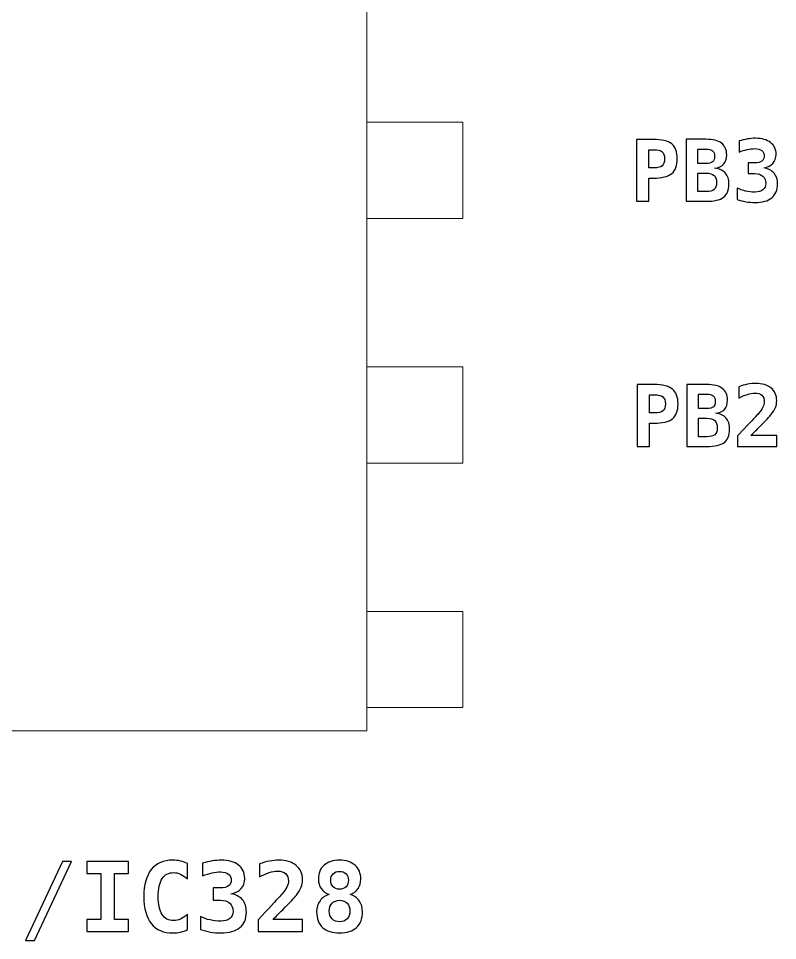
# Model space of a CAD drawing. Header units: centimetres. Extents: x -11.47 to -9.53, y -16.79 to -12.96.
# Drawn here: x -10.499 to -9.711, y -16.793 to -15.835 of the extents above; entities that cross this region are included whole.
import ezdxf

# ---------------------------------------------------------------- set-up
doc = ezdxf.new("R2010")
doc.units = ezdxf.units.CM
doc.header["$MEASUREMENT"] = 0
doc.layers.add('Layer 1', color=7, linetype='Continuous')

msp = doc.modelspace()

# ---------------------------------------------------------------- linework, layer by layer
at = {"layer": 'Layer 1', "color": 7, "lineweight": 9}
for points in [[(-10.8625, -16.575), (-10.1375, -16.575), (-10.1375, -13.125), (-10.8625, -13.125), (-10.8625, -16.575)], [(-10.1375, -16.043), (-10.0375, -16.043), (-10.0375, -15.943), (-10.1375, -15.943), (-10.1375, -16.043)], [(-10.1375, -16.297), (-10.0375, -16.297), (-10.0375, -16.197), (-10.1375, -16.197), (-10.1375, -16.297)], [(-10.1375, -16.551), (-10.0375, -16.551), (-10.0375, -16.451), (-10.1375, -16.451), (-10.1375, -16.551)]]:
    msp.add_lwpolyline(points, close=True, dxfattribs=at)
at = {"layer": 'Layer 1', "color": 250}
for points, knots in [([(-9.85729, -15.96081), (-9.85729, -15.96081), (-9.83984, -15.96081), (-9.83984, -15.96081), (-9.83984, -15.96081), (-9.83098, -15.96081), (-9.8246, -15.96238), (-9.8207, -15.96554), (-9.8207, -15.96554), (-9.81681, -15.9687), (-9.81487, -15.97383), (-9.81487, -15.98092), (-9.81487, -15.98092), (-9.81487, -15.988), (-9.81681, -15.99313), (-9.8207, -15.99629), (-9.8207, -15.99629), (-9.8246, -15.99945), (-9.83098, -16.00102), (-9.83984, -16.00102), (-9.83984, -16.00102), (-9.83984, -16.00102), (-9.84459, -16.00102), (-9.84459, -16.00102), (-9.84459, -16.00102), (-9.84459, -16.00102), (-9.84459, -16.0251), (-9.84459, -16.0251), (-9.84459, -16.0251), (-9.84459, -16.0251), (-9.85729, -16.0251), (-9.85729, -16.0251), (-9.85729, -16.0251), (-9.85729, -16.0251), (-9.85729, -15.96081), (-9.85729, -15.96081)], [0, 0, 0, 0, 0.111111, 0.111111, 0.111111, 0.111111, 0.222222, 0.222222, 0.222222, 0.222222, 0.333333, 0.333333, 0.333333, 0.333333, 0.444444, 0.444444, 0.444444, 0.444444, 0.555556, 0.555556, 0.555556, 0.555556, 0.666667, 0.666667, 0.666667, 0.666667, 0.777778, 0.777778, 0.777778, 0.777778, 0.888889, 0.888889, 0.888889, 0.888889, 1, 1, 1, 1]), ([(-9.8058, -15.96072), (-9.8058, -15.96072), (-9.78509, -15.96072), (-9.78509, -15.96072), (-9.78509, -15.96072), (-9.77793, -15.96072), (-9.77257, -15.96207), (-9.76897, -15.96479), (-9.76897, -15.96479), (-9.76537, -15.9675), (-9.76356, -15.97155), (-9.76356, -15.97695), (-9.76356, -15.97695), (-9.76356, -15.98109), (-9.76462, -15.98431), (-9.76675, -15.98663), (-9.76675, -15.98663), (-9.76886, -15.98897), (-9.77198, -15.99031), (-9.77608, -15.99069), (-9.77608, -15.99069), (-9.77117, -15.99118), (-9.76748, -15.99282), (-9.765, -15.99564), (-9.765, -15.99564), (-9.76251, -15.99845), (-9.76128, -16.00239), (-9.76128, -16.00745), (-9.76128, -16.00745), (-9.76128, -16.01365), (-9.76315, -16.01813), (-9.76688, -16.02093), (-9.76688, -16.02093), (-9.77061, -16.0237), (-9.77668, -16.0251), (-9.78509, -16.0251), (-9.78509, -16.0251), (-9.78509, -16.0251), (-9.8058, -16.0251), (-9.8058, -16.0251), (-9.8058, -16.0251), (-9.8058, -16.0251), (-9.8058, -15.96072), (-9.8058, -15.96072)], [0, 0, 0, 0, 0.090909, 0.090909, 0.090909, 0.090909, 0.181818, 0.181818, 0.181818, 0.181818, 0.272727, 0.272727, 0.272727, 0.272727, 0.363636, 0.363636, 0.363636, 0.363636, 0.454545, 0.454545, 0.454545, 0.454545, 0.545455, 0.545455, 0.545455, 0.545455, 0.636364, 0.636364, 0.636364, 0.636364, 0.727273, 0.727273, 0.727273, 0.727273, 0.818182, 0.818182, 0.818182, 0.818182, 0.909091, 0.909091, 0.909091, 0.909091, 1, 1, 1, 1]), ([(-9.73446, -15.99634), (-9.73446, -15.99634), (-9.74126, -15.99634), (-9.74126, -15.99634), (-9.74126, -15.99634), (-9.74126, -15.99634), (-9.74126, -15.98514), (-9.74126, -15.98514), (-9.74126, -15.98514), (-9.74126, -15.98514), (-9.73446, -15.98514), (-9.73446, -15.98514), (-9.73446, -15.98514), (-9.73131, -15.98514), (-9.72886, -15.98452), (-9.72712, -15.98327), (-9.72712, -15.98327), (-9.72539, -15.98202), (-9.72452, -15.98026), (-9.72452, -15.97799), (-9.72452, -15.97799), (-9.72452, -15.97561), (-9.72539, -15.97374), (-9.72712, -15.97241), (-9.72712, -15.97241), (-9.72886, -15.97107), (-9.73131, -15.97041), (-9.73446, -15.97041), (-9.73446, -15.97041), (-9.73687, -15.97041), (-9.73945, -15.97072), (-9.7422, -15.97132), (-9.7422, -15.97132), (-9.74496, -15.97192), (-9.74782, -15.9728), (-9.75077, -15.97395), (-9.75077, -15.97395), (-9.75077, -15.97395), (-9.75077, -15.96241), (-9.75077, -15.96241), (-9.75077, -15.96241), (-9.74782, -15.96152), (-9.74491, -15.96084), (-9.74204, -15.96035), (-9.74204, -15.96035), (-9.73916, -15.95988), (-9.73641, -15.95965), (-9.73376, -15.95965), (-9.73376, -15.95965), (-9.72699, -15.95965), (-9.72171, -15.96113), (-9.71793, -15.96409), (-9.71793, -15.96409), (-9.71414, -15.96704), (-9.71225, -15.97111), (-9.71225, -15.97632), (-9.71225, -15.97632), (-9.71225, -15.98012), (-9.71333, -15.98325), (-9.71552, -15.98568), (-9.71552, -15.98568), (-9.7177, -15.9881), (-9.72082, -15.98969), (-9.72486, -15.99043), (-9.72486, -15.99043), (-9.72027, -15.99124), (-9.71676, -15.99307), (-9.71435, -15.99592), (-9.71435, -15.99592), (-9.71194, -15.99878), (-9.71073, -16.00254), (-9.71073, -16.00718), (-9.71073, -16.00718), (-9.71073, -16.01341), (-9.71273, -16.01816), (-9.71671, -16.02144), (-9.71671, -16.02144), (-9.72071, -16.02472), (-9.7265, -16.02635), (-9.73412, -16.02635), (-9.73412, -16.02635), (-9.73735, -16.02635), (-9.74054, -16.02607), (-9.74369, -16.02553), (-9.74369, -16.02553), (-9.74683, -16.02498), (-9.74984, -16.02419), (-9.75271, -16.02316), (-9.75271, -16.02316), (-9.75271, -16.02316), (-9.75271, -16.01136), (-9.75271, -16.01136), (-9.75271, -16.01136), (-9.75001, -16.01271), (-9.7471, -16.01374), (-9.74396, -16.01444), (-9.74396, -16.01444), (-9.74085, -16.01515), (-9.73756, -16.0155), (-9.73412, -16.0155), (-9.73412, -16.0155), (-9.73066, -16.0155), (-9.72794, -16.01471), (-9.72593, -16.01311), (-9.72593, -16.01311), (-9.72392, -16.01152), (-9.72292, -16.00937), (-9.72292, -16.00667), (-9.72292, -16.00667), (-9.72292, -16.00338), (-9.72392, -16.00082), (-9.72593, -15.99903), (-9.72593, -15.99903), (-9.72794, -15.99723), (-9.73078, -15.99634), (-9.73446, -15.99634)], [0, 0, 0, 0, 0.034483, 0.034483, 0.034483, 0.034483, 0.068966, 0.068966, 0.068966, 0.068966, 0.103448, 0.103448, 0.103448, 0.103448, 0.137931, 0.137931, 0.137931, 0.137931, 0.172414, 0.172414, 0.172414, 0.172414, 0.206897, 0.206897, 0.206897, 0.206897, 0.241379, 0.241379, 0.241379, 0.241379, 0.275862, 0.275862, 0.275862, 0.275862, 0.310345, 0.310345, 0.310345, 0.310345, 0.344828, 0.344828, 0.344828, 0.344828, 0.37931, 0.37931, 0.37931, 0.37931, 0.413793, 0.413793, 0.413793, 0.413793, 0.448276, 0.448276, 0.448276, 0.448276, 0.482759, 0.482759, 0.482759, 0.482759, 0.517241, 0.517241, 0.517241, 0.517241, 0.551724, 0.551724, 0.551724, 0.551724, 0.586207, 0.586207, 0.586207, 0.586207, 0.62069, 0.62069, 0.62069, 0.62069, 0.655172, 0.655172, 0.655172, 0.655172, 0.689655, 0.689655, 0.689655, 0.689655, 0.724138, 0.724138, 0.724138, 0.724138, 0.758621, 0.758621, 0.758621, 0.758621, 0.793103, 0.793103, 0.793103, 0.793103, 0.827586, 0.827586, 0.827586, 0.827586, 0.862069, 0.862069, 0.862069, 0.862069, 0.896552, 0.896552, 0.896552, 0.896552, 0.931034, 0.931034, 0.931034, 0.931034, 0.965517, 0.965517, 0.965517, 0.965517, 1, 1, 1, 1]), ([(-9.84459, -15.9715), (-9.84459, -15.9715), (-9.84459, -15.99034), (-9.84459, -15.99034), (-9.84459, -15.99034), (-9.84459, -15.99034), (-9.83937, -15.99034), (-9.83937, -15.99034), (-9.83937, -15.99034), (-9.83521, -15.99034), (-9.83229, -15.98963), (-9.83061, -15.98824), (-9.83061, -15.98824), (-9.82892, -15.98683), (-9.82808, -15.98439), (-9.82808, -15.98092), (-9.82808, -15.98092), (-9.82808, -15.97745), (-9.82892, -15.97501), (-9.83061, -15.9736), (-9.83061, -15.9736), (-9.83229, -15.9722), (-9.83521, -15.9715), (-9.83937, -15.9715), (-9.83937, -15.9715), (-9.83937, -15.9715), (-9.84459, -15.9715), (-9.84459, -15.9715)], [0, 0, 0, 0, 0.142857, 0.142857, 0.142857, 0.142857, 0.285714, 0.285714, 0.285714, 0.285714, 0.428571, 0.428571, 0.428571, 0.428571, 0.571429, 0.571429, 0.571429, 0.571429, 0.714286, 0.714286, 0.714286, 0.714286, 0.857143, 0.857143, 0.857143, 0.857143, 1, 1, 1, 1]), ([(-9.79353, -15.97083), (-9.79353, -15.97083), (-9.79353, -15.98578), (-9.79353, -15.98578), (-9.79353, -15.98578), (-9.79353, -15.98578), (-9.78509, -15.98578), (-9.78509, -15.98578), (-9.78509, -15.98578), (-9.78187, -15.98578), (-9.77958, -15.98521), (-9.77821, -15.98406), (-9.77821, -15.98406), (-9.77684, -15.98292), (-9.77617, -15.98102), (-9.77617, -15.97837), (-9.77617, -15.97837), (-9.77617, -15.97573), (-9.77686, -15.97382), (-9.77826, -15.97263), (-9.77826, -15.97263), (-9.77965, -15.97144), (-9.78193, -15.97083), (-9.78509, -15.97083), (-9.78509, -15.97083), (-9.78509, -15.97083), (-9.79353, -15.97083), (-9.79353, -15.97083)], [0, 0, 0, 0, 0.142857, 0.142857, 0.142857, 0.142857, 0.285714, 0.285714, 0.285714, 0.285714, 0.428571, 0.428571, 0.428571, 0.428571, 0.571429, 0.571429, 0.571429, 0.571429, 0.714286, 0.714286, 0.714286, 0.714286, 0.857143, 0.857143, 0.857143, 0.857143, 1, 1, 1, 1]), ([(-9.79353, -15.99589), (-9.79353, -15.99589), (-9.79353, -16.01494), (-9.79353, -16.01494), (-9.79353, -16.01494), (-9.79353, -16.01494), (-9.78509, -16.01494), (-9.78509, -16.01494), (-9.78509, -16.01494), (-9.78103, -16.01494), (-9.77821, -16.01425), (-9.77658, -16.01287), (-9.77658, -16.01287), (-9.77496, -16.01149), (-9.77415, -16.00909), (-9.77415, -16.00568), (-9.77415, -16.00568), (-9.77415, -16.0022), (-9.77501, -15.9997), (-9.7767, -15.99817), (-9.7767, -15.99817), (-9.77839, -15.99666), (-9.78118, -15.99589), (-9.78509, -15.99589), (-9.78509, -15.99589), (-9.78509, -15.99589), (-9.79353, -15.99589), (-9.79353, -15.99589)], [0, 0, 0, 0, 0.142857, 0.142857, 0.142857, 0.142857, 0.285714, 0.285714, 0.285714, 0.285714, 0.428571, 0.428571, 0.428571, 0.428571, 0.571429, 0.571429, 0.571429, 0.571429, 0.714286, 0.714286, 0.714286, 0.714286, 0.857143, 0.857143, 0.857143, 0.857143, 1, 1, 1, 1]), ([(-9.73862, -16.26851), (-9.73862, -16.26851), (-9.71153, -16.26851), (-9.71153, -16.26851), (-9.71153, -16.26851), (-9.71153, -16.26851), (-9.71153, -16.27971), (-9.71153, -16.27971), (-9.71153, -16.27971), (-9.71153, -16.27971), (-9.75235, -16.27971), (-9.75235, -16.27971), (-9.75235, -16.27971), (-9.75235, -16.27971), (-9.75235, -16.26885), (-9.75235, -16.26885), (-9.75235, -16.26885), (-9.75235, -16.26885), (-9.74545, -16.26154), (-9.74545, -16.26154), (-9.74545, -16.26154), (-9.73728, -16.25284), (-9.73231, -16.24749), (-9.73056, -16.24548), (-9.73056, -16.24548), (-9.72842, -16.24301), (-9.72686, -16.24082), (-9.72592, -16.23891), (-9.72592, -16.23891), (-9.72496, -16.237), (-9.72449, -16.23512), (-9.72449, -16.23325), (-9.72449, -16.23325), (-9.72449, -16.23038), (-9.72536, -16.22816), (-9.72709, -16.2266), (-9.72709, -16.2266), (-9.72883, -16.22503), (-9.7313, -16.22425), (-9.73447, -16.22425), (-9.73447, -16.22425), (-9.73675, -16.22425), (-9.73929, -16.22471), (-9.74212, -16.22561), (-9.74212, -16.22561), (-9.74495, -16.22652), (-9.74789, -16.22782), (-9.75097, -16.22954), (-9.75097, -16.22954), (-9.75097, -16.22954), (-9.75097, -16.2177), (-9.75097, -16.2177), (-9.75097, -16.2177), (-9.74789, -16.21658), (-9.74489, -16.21573), (-9.74194, -16.21514), (-9.74194, -16.21514), (-9.739, -16.21455), (-9.73618, -16.21426), (-9.73349, -16.21426), (-9.73349, -16.21426), (-9.72668, -16.21426), (-9.72133, -16.21585), (-9.71745, -16.21902), (-9.71745, -16.21902), (-9.71356, -16.22218), (-9.71162, -16.22652), (-9.71162, -16.232), (-9.71162, -16.232), (-9.71162, -16.23453), (-9.71204, -16.23689), (-9.71288, -16.2391), (-9.71288, -16.2391), (-9.71373, -16.24132), (-9.71519, -16.24377), (-9.71726, -16.24646), (-9.71726, -16.24646), (-9.71878, -16.24842), (-9.72295, -16.25281), (-9.72978, -16.25965), (-9.72978, -16.25965), (-9.73349, -16.26334), (-9.73643, -16.26631), (-9.73862, -16.26851)], [0, 0, 0, 0, 0.047619, 0.047619, 0.047619, 0.047619, 0.095238, 0.095238, 0.095238, 0.095238, 0.142857, 0.142857, 0.142857, 0.142857, 0.190476, 0.190476, 0.190476, 0.190476, 0.238095, 0.238095, 0.238095, 0.238095, 0.285714, 0.285714, 0.285714, 0.285714, 0.333333, 0.333333, 0.333333, 0.333333, 0.380952, 0.380952, 0.380952, 0.380952, 0.428571, 0.428571, 0.428571, 0.428571, 0.47619, 0.47619, 0.47619, 0.47619, 0.52381, 0.52381, 0.52381, 0.52381, 0.571429, 0.571429, 0.571429, 0.571429, 0.619048, 0.619048, 0.619048, 0.619048, 0.666667, 0.666667, 0.666667, 0.666667, 0.714286, 0.714286, 0.714286, 0.714286, 0.761905, 0.761905, 0.761905, 0.761905, 0.809524, 0.809524, 0.809524, 0.809524, 0.857143, 0.857143, 0.857143, 0.857143, 0.904762, 0.904762, 0.904762, 0.904762, 0.952381, 0.952381, 0.952381, 0.952381, 1, 1, 1, 1]), ([(-9.8565, -16.21542), (-9.8565, -16.21542), (-9.83905, -16.21542), (-9.83905, -16.21542), (-9.83905, -16.21542), (-9.83019, -16.21542), (-9.82381, -16.21699), (-9.81991, -16.22015), (-9.81991, -16.22015), (-9.81602, -16.22331), (-9.81408, -16.22844), (-9.81408, -16.23553), (-9.81408, -16.23553), (-9.81408, -16.24261), (-9.81602, -16.24774), (-9.81991, -16.2509), (-9.81991, -16.2509), (-9.82381, -16.25406), (-9.83019, -16.25563), (-9.83905, -16.25563), (-9.83905, -16.25563), (-9.83905, -16.25563), (-9.8438, -16.25563), (-9.8438, -16.25563), (-9.8438, -16.25563), (-9.8438, -16.25563), (-9.8438, -16.27971), (-9.8438, -16.27971), (-9.8438, -16.27971), (-9.8438, -16.27971), (-9.8565, -16.27971), (-9.8565, -16.27971), (-9.8565, -16.27971), (-9.8565, -16.27971), (-9.8565, -16.21542), (-9.8565, -16.21542)], [0, 0, 0, 0, 0.111111, 0.111111, 0.111111, 0.111111, 0.222222, 0.222222, 0.222222, 0.222222, 0.333333, 0.333333, 0.333333, 0.333333, 0.444444, 0.444444, 0.444444, 0.444444, 0.555556, 0.555556, 0.555556, 0.555556, 0.666667, 0.666667, 0.666667, 0.666667, 0.777778, 0.777778, 0.777778, 0.777778, 0.888889, 0.888889, 0.888889, 0.888889, 1, 1, 1, 1]), ([(-9.80501, -16.21533), (-9.80501, -16.21533), (-9.7843, -16.21533), (-9.7843, -16.21533), (-9.7843, -16.21533), (-9.77714, -16.21533), (-9.77178, -16.21668), (-9.76818, -16.2194), (-9.76818, -16.2194), (-9.76458, -16.22211), (-9.76277, -16.22616), (-9.76277, -16.23156), (-9.76277, -16.23156), (-9.76277, -16.2357), (-9.76383, -16.23892), (-9.76596, -16.24124), (-9.76596, -16.24124), (-9.76807, -16.24358), (-9.77119, -16.24492), (-9.77529, -16.2453), (-9.77529, -16.2453), (-9.77038, -16.24579), (-9.76669, -16.24743), (-9.76421, -16.25025), (-9.76421, -16.25025), (-9.76172, -16.25306), (-9.76049, -16.257), (-9.76049, -16.26206), (-9.76049, -16.26206), (-9.76049, -16.26826), (-9.76236, -16.27274), (-9.76609, -16.27554), (-9.76609, -16.27554), (-9.76982, -16.27831), (-9.77589, -16.27971), (-9.7843, -16.27971), (-9.7843, -16.27971), (-9.7843, -16.27971), (-9.80501, -16.27971), (-9.80501, -16.27971), (-9.80501, -16.27971), (-9.80501, -16.27971), (-9.80501, -16.21533), (-9.80501, -16.21533)], [0, 0, 0, 0, 0.090909, 0.090909, 0.090909, 0.090909, 0.181818, 0.181818, 0.181818, 0.181818, 0.272727, 0.272727, 0.272727, 0.272727, 0.363636, 0.363636, 0.363636, 0.363636, 0.454545, 0.454545, 0.454545, 0.454545, 0.545455, 0.545455, 0.545455, 0.545455, 0.636364, 0.636364, 0.636364, 0.636364, 0.727273, 0.727273, 0.727273, 0.727273, 0.818182, 0.818182, 0.818182, 0.818182, 0.909091, 0.909091, 0.909091, 0.909091, 1, 1, 1, 1]), ([(-9.8438, -16.22611), (-9.8438, -16.22611), (-9.8438, -16.24495), (-9.8438, -16.24495), (-9.8438, -16.24495), (-9.8438, -16.24495), (-9.83858, -16.24495), (-9.83858, -16.24495), (-9.83858, -16.24495), (-9.83442, -16.24495), (-9.8315, -16.24424), (-9.82982, -16.24285), (-9.82982, -16.24285), (-9.82813, -16.24144), (-9.82729, -16.239), (-9.82729, -16.23553), (-9.82729, -16.23553), (-9.82729, -16.23206), (-9.82813, -16.22962), (-9.82982, -16.22821), (-9.82982, -16.22821), (-9.8315, -16.22681), (-9.83442, -16.22611), (-9.83858, -16.22611), (-9.83858, -16.22611), (-9.83858, -16.22611), (-9.8438, -16.22611), (-9.8438, -16.22611)], [0, 0, 0, 0, 0.142857, 0.142857, 0.142857, 0.142857, 0.285714, 0.285714, 0.285714, 0.285714, 0.428571, 0.428571, 0.428571, 0.428571, 0.571429, 0.571429, 0.571429, 0.571429, 0.714286, 0.714286, 0.714286, 0.714286, 0.857143, 0.857143, 0.857143, 0.857143, 1, 1, 1, 1]), ([(-9.79274, -16.22544), (-9.79274, -16.22544), (-9.79274, -16.24039), (-9.79274, -16.24039), (-9.79274, -16.24039), (-9.79274, -16.24039), (-9.7843, -16.24039), (-9.7843, -16.24039), (-9.7843, -16.24039), (-9.78108, -16.24039), (-9.77879, -16.23982), (-9.77742, -16.23867), (-9.77742, -16.23867), (-9.77605, -16.23753), (-9.77538, -16.23563), (-9.77538, -16.23298), (-9.77538, -16.23298), (-9.77538, -16.23034), (-9.77607, -16.22843), (-9.77747, -16.22724), (-9.77747, -16.22724), (-9.77886, -16.22605), (-9.78114, -16.22544), (-9.7843, -16.22544), (-9.7843, -16.22544), (-9.7843, -16.22544), (-9.79274, -16.22544), (-9.79274, -16.22544)], [0, 0, 0, 0, 0.142857, 0.142857, 0.142857, 0.142857, 0.285714, 0.285714, 0.285714, 0.285714, 0.428571, 0.428571, 0.428571, 0.428571, 0.571429, 0.571429, 0.571429, 0.571429, 0.714286, 0.714286, 0.714286, 0.714286, 0.857143, 0.857143, 0.857143, 0.857143, 1, 1, 1, 1]), ([(-9.79274, -16.2505), (-9.79274, -16.2505), (-9.79274, -16.26955), (-9.79274, -16.26955), (-9.79274, -16.26955), (-9.79274, -16.26955), (-9.7843, -16.26955), (-9.7843, -16.26955), (-9.7843, -16.26955), (-9.78024, -16.26955), (-9.77742, -16.26886), (-9.77579, -16.26748), (-9.77579, -16.26748), (-9.77417, -16.2661), (-9.77336, -16.2637), (-9.77336, -16.26029), (-9.77336, -16.26029), (-9.77336, -16.25681), (-9.77422, -16.25431), (-9.77591, -16.25278), (-9.77591, -16.25278), (-9.7776, -16.25127), (-9.78039, -16.2505), (-9.7843, -16.2505), (-9.7843, -16.2505), (-9.7843, -16.2505), (-9.79274, -16.2505), (-9.79274, -16.2505)], [0, 0, 0, 0, 0.142857, 0.142857, 0.142857, 0.142857, 0.285714, 0.285714, 0.285714, 0.285714, 0.428571, 0.428571, 0.428571, 0.428571, 0.571429, 0.571429, 0.571429, 0.571429, 0.714286, 0.714286, 0.714286, 0.714286, 0.857143, 0.857143, 0.857143, 0.857143, 1, 1, 1, 1]), ([(-10.45339, -16.71071), (-10.45339, -16.71071), (-10.4441, -16.71071), (-10.4441, -16.71071), (-10.4441, -16.71071), (-10.4441, -16.71071), (-10.48249, -16.7929), (-10.48249, -16.7929), (-10.48249, -16.7929), (-10.48249, -16.7929), (-10.49183, -16.7929), (-10.49183, -16.7929), (-10.49183, -16.7929), (-10.49183, -16.7929), (-10.45339, -16.71071), (-10.45339, -16.71071)], [0, 0, 0, 0, 0.25, 0.25, 0.25, 0.25, 0.5, 0.5, 0.5, 0.5, 0.75, 0.75, 0.75, 0.75, 1, 1, 1, 1]), ([(-10.4282, -16.72341), (-10.4282, -16.72341), (-10.4282, -16.71071), (-10.4282, -16.71071), (-10.4282, -16.71071), (-10.4282, -16.71071), (-10.38479, -16.71071), (-10.38479, -16.71071), (-10.38479, -16.71071), (-10.38479, -16.71071), (-10.38479, -16.72341), (-10.38479, -16.72341), (-10.38479, -16.72341), (-10.38479, -16.72341), (-10.3993, -16.72341), (-10.3993, -16.72341), (-10.3993, -16.72341), (-10.3993, -16.72341), (-10.3993, -16.77092), (-10.3993, -16.77092), (-10.3993, -16.77092), (-10.3993, -16.77092), (-10.38479, -16.77092), (-10.38479, -16.77092), (-10.38479, -16.77092), (-10.38479, -16.77092), (-10.38479, -16.78362), (-10.38479, -16.78362), (-10.38479, -16.78362), (-10.38479, -16.78362), (-10.4282, -16.78362), (-10.4282, -16.78362), (-10.4282, -16.78362), (-10.4282, -16.78362), (-10.4282, -16.77092), (-10.4282, -16.77092), (-10.4282, -16.77092), (-10.4282, -16.77092), (-10.4137, -16.77092), (-10.4137, -16.77092), (-10.4137, -16.77092), (-10.4137, -16.77092), (-10.4137, -16.72341), (-10.4137, -16.72341), (-10.4137, -16.72341), (-10.4137, -16.72341), (-10.4282, -16.72341), (-10.4282, -16.72341)], [0, 0, 0, 0, 0.083333, 0.083333, 0.083333, 0.083333, 0.166667, 0.166667, 0.166667, 0.166667, 0.25, 0.25, 0.25, 0.25, 0.333333, 0.333333, 0.333333, 0.333333, 0.416667, 0.416667, 0.416667, 0.416667, 0.5, 0.5, 0.5, 0.5, 0.583333, 0.583333, 0.583333, 0.583333, 0.666667, 0.666667, 0.666667, 0.666667, 0.75, 0.75, 0.75, 0.75, 0.833333, 0.833333, 0.833333, 0.833333, 0.916667, 0.916667, 0.916667, 0.916667, 1, 1, 1, 1]), ([(-10.3236, -16.78152), (-10.32588, -16.78269), (-10.32827, -16.78357), (-10.33079, -16.78415), (-10.33079, -16.78415), (-10.33329, -16.78474), (-10.33592, -16.78504), (-10.33869, -16.78504), (-10.33869, -16.78504), (-10.34852, -16.78504), (-10.35604, -16.7818), (-10.36121, -16.77532), (-10.36121, -16.77532), (-10.36639, -16.76884), (-10.36897, -16.75948), (-10.36897, -16.74723), (-10.36897, -16.74723), (-10.36897, -16.73497), (-10.36639, -16.7256), (-10.36121, -16.71911), (-10.36121, -16.71911), (-10.35604, -16.71263), (-10.34852, -16.7094), (-10.33869, -16.7094), (-10.33869, -16.7094), (-10.33592, -16.7094), (-10.33327, -16.7097), (-10.33074, -16.71028), (-10.33074, -16.71028), (-10.32819, -16.71086), (-10.32582, -16.71175), (-10.3236, -16.71291), (-10.3236, -16.71291), (-10.3236, -16.71291), (-10.3236, -16.72893), (-10.3236, -16.72893), (-10.3236, -16.72893), (-10.32607, -16.72665), (-10.32849, -16.72498), (-10.3308, -16.72391), (-10.3308, -16.72391), (-10.33314, -16.72286), (-10.33554, -16.72233), (-10.33802, -16.72233), (-10.33802, -16.72233), (-10.34329, -16.72233), (-10.34727, -16.72443), (-10.34995, -16.72861), (-10.34995, -16.72861), (-10.35264, -16.7328), (-10.35399, -16.739), (-10.35399, -16.74723), (-10.35399, -16.74723), (-10.35399, -16.75545), (-10.35264, -16.76163), (-10.34995, -16.76582), (-10.34995, -16.76582), (-10.34727, -16.77), (-10.34329, -16.7721), (-10.33802, -16.7721), (-10.33802, -16.7721), (-10.33554, -16.7721), (-10.33314, -16.77157), (-10.3308, -16.77052), (-10.3308, -16.77052), (-10.32849, -16.76945), (-10.32607, -16.76779), (-10.3236, -16.7655), (-10.3236, -16.7655), (-10.3236, -16.7655), (-10.3236, -16.78152), (-10.3236, -16.78152)], [0, 0, 0, 0, 0.055556, 0.055556, 0.055556, 0.055556, 0.111111, 0.111111, 0.111111, 0.111111, 0.166667, 0.166667, 0.166667, 0.166667, 0.222222, 0.222222, 0.222222, 0.222222, 0.277778, 0.277778, 0.277778, 0.277778, 0.333333, 0.333333, 0.333333, 0.333333, 0.388889, 0.388889, 0.388889, 0.388889, 0.444444, 0.444444, 0.444444, 0.444444, 0.5, 0.5, 0.5, 0.5, 0.555556, 0.555556, 0.555556, 0.555556, 0.611111, 0.611111, 0.611111, 0.611111, 0.666667, 0.666667, 0.666667, 0.666667, 0.722222, 0.722222, 0.722222, 0.722222, 0.777778, 0.777778, 0.777778, 0.777778, 0.833333, 0.833333, 0.833333, 0.833333, 0.888889, 0.888889, 0.888889, 0.888889, 0.944444, 0.944444, 0.944444, 0.944444, 1, 1, 1, 1]), ([(-10.28938, -16.751), (-10.28938, -16.751), (-10.29709, -16.751), (-10.29709, -16.751), (-10.29709, -16.751), (-10.29709, -16.751), (-10.29709, -16.7383), (-10.29709, -16.7383), (-10.29709, -16.7383), (-10.29709, -16.7383), (-10.28938, -16.7383), (-10.28938, -16.7383), (-10.28938, -16.7383), (-10.28581, -16.7383), (-10.28303, -16.7376), (-10.28106, -16.73618), (-10.28106, -16.73618), (-10.27909, -16.73477), (-10.27811, -16.73276), (-10.27811, -16.7302), (-10.27811, -16.7302), (-10.27811, -16.7275), (-10.27909, -16.72538), (-10.28106, -16.72386), (-10.28106, -16.72386), (-10.28303, -16.72235), (-10.28581, -16.7216), (-10.28938, -16.7216), (-10.28938, -16.7216), (-10.29211, -16.7216), (-10.29504, -16.72195), (-10.29816, -16.72263), (-10.29816, -16.72263), (-10.3013, -16.72331), (-10.30453, -16.72431), (-10.30788, -16.72561), (-10.30788, -16.72561), (-10.30788, -16.72561), (-10.30788, -16.71253), (-10.30788, -16.71253), (-10.30788, -16.71253), (-10.30453, -16.71151), (-10.30123, -16.71075), (-10.29798, -16.7102), (-10.29798, -16.7102), (-10.29471, -16.70966), (-10.29159, -16.7094), (-10.28859, -16.7094), (-10.28859, -16.7094), (-10.28091, -16.7094), (-10.27493, -16.71108), (-10.27064, -16.71443), (-10.27064, -16.71443), (-10.26634, -16.71778), (-10.26419, -16.7224), (-10.26419, -16.7283), (-10.26419, -16.7283), (-10.26419, -16.73261), (-10.26542, -16.73617), (-10.26791, -16.73892), (-10.26791, -16.73892), (-10.27038, -16.74167), (-10.27391, -16.74347), (-10.27849, -16.7443), (-10.27849, -16.7443), (-10.27329, -16.74522), (-10.26931, -16.7473), (-10.26658, -16.75053), (-10.26658, -16.75053), (-10.26384, -16.75377), (-10.26247, -16.75803), (-10.26247, -16.7633), (-10.26247, -16.7633), (-10.26247, -16.77037), (-10.26474, -16.77575), (-10.26926, -16.77947), (-10.26926, -16.77947), (-10.27379, -16.78319), (-10.28036, -16.78504), (-10.28899, -16.78504), (-10.28899, -16.78504), (-10.29266, -16.78504), (-10.29628, -16.78472), (-10.29985, -16.7841), (-10.29985, -16.7841), (-10.30341, -16.78349), (-10.30683, -16.78259), (-10.31008, -16.78142), (-10.31008, -16.78142), (-10.31008, -16.78142), (-10.31008, -16.76804), (-10.31008, -16.76804), (-10.31008, -16.76804), (-10.30701, -16.76957), (-10.30371, -16.77074), (-10.30016, -16.77154), (-10.30016, -16.77154), (-10.29663, -16.77234), (-10.29289, -16.77274), (-10.28899, -16.77274), (-10.28899, -16.77274), (-10.28508, -16.77274), (-10.28199, -16.77184), (-10.27971, -16.77002), (-10.27971, -16.77002), (-10.27743, -16.76822), (-10.27629, -16.76578), (-10.27629, -16.76272), (-10.27629, -16.76272), (-10.27629, -16.75898), (-10.27743, -16.75608), (-10.27971, -16.75405), (-10.27971, -16.75405), (-10.28199, -16.75202), (-10.28521, -16.751), (-10.28938, -16.751)], [0, 0, 0, 0, 0.034483, 0.034483, 0.034483, 0.034483, 0.068966, 0.068966, 0.068966, 0.068966, 0.103448, 0.103448, 0.103448, 0.103448, 0.137931, 0.137931, 0.137931, 0.137931, 0.172414, 0.172414, 0.172414, 0.172414, 0.206897, 0.206897, 0.206897, 0.206897, 0.241379, 0.241379, 0.241379, 0.241379, 0.275862, 0.275862, 0.275862, 0.275862, 0.310345, 0.310345, 0.310345, 0.310345, 0.344828, 0.344828, 0.344828, 0.344828, 0.37931, 0.37931, 0.37931, 0.37931, 0.413793, 0.413793, 0.413793, 0.413793, 0.448276, 0.448276, 0.448276, 0.448276, 0.482759, 0.482759, 0.482759, 0.482759, 0.517241, 0.517241, 0.517241, 0.517241, 0.551724, 0.551724, 0.551724, 0.551724, 0.586207, 0.586207, 0.586207, 0.586207, 0.62069, 0.62069, 0.62069, 0.62069, 0.655172, 0.655172, 0.655172, 0.655172, 0.689655, 0.689655, 0.689655, 0.689655, 0.724138, 0.724138, 0.724138, 0.724138, 0.758621, 0.758621, 0.758621, 0.758621, 0.793103, 0.793103, 0.793103, 0.793103, 0.827586, 0.827586, 0.827586, 0.827586, 0.862069, 0.862069, 0.862069, 0.862069, 0.896552, 0.896552, 0.896552, 0.896552, 0.931034, 0.931034, 0.931034, 0.931034, 0.965517, 0.965517, 0.965517, 0.965517, 1, 1, 1, 1]), ([(-10.23478, -16.77092), (-10.23478, -16.77092), (-10.20406, -16.77092), (-10.20406, -16.77092), (-10.20406, -16.77092), (-10.20406, -16.77092), (-10.20406, -16.78362), (-10.20406, -16.78362), (-10.20406, -16.78362), (-10.20406, -16.78362), (-10.25035, -16.78362), (-10.25035, -16.78362), (-10.25035, -16.78362), (-10.25035, -16.78362), (-10.25035, -16.7713), (-10.25035, -16.7713), (-10.25035, -16.7713), (-10.25035, -16.7713), (-10.24254, -16.76302), (-10.24254, -16.76302), (-10.24254, -16.76302), (-10.23327, -16.75315), (-10.22763, -16.74708), (-10.22565, -16.7448), (-10.22565, -16.7448), (-10.22322, -16.742), (-10.22145, -16.73952), (-10.22038, -16.73735), (-10.22038, -16.73735), (-10.2193, -16.73518), (-10.21877, -16.73305), (-10.21877, -16.73093), (-10.21877, -16.73093), (-10.21877, -16.72768), (-10.21975, -16.72516), (-10.22172, -16.7234), (-10.22172, -16.7234), (-10.22368, -16.72161), (-10.22648, -16.72073), (-10.23008, -16.72073), (-10.23008, -16.72073), (-10.23267, -16.72073), (-10.23555, -16.72125), (-10.23875, -16.72226), (-10.23875, -16.72226), (-10.24197, -16.7233), (-10.2453, -16.72478), (-10.24879, -16.72673), (-10.24879, -16.72673), (-10.24879, -16.72673), (-10.24879, -16.7133), (-10.24879, -16.7133), (-10.24879, -16.7133), (-10.2453, -16.71203), (-10.2419, -16.71106), (-10.23855, -16.7104), (-10.23855, -16.7104), (-10.23522, -16.70973), (-10.23202, -16.7094), (-10.22897, -16.7094), (-10.22897, -16.7094), (-10.22125, -16.7094), (-10.21518, -16.7112), (-10.21078, -16.7148), (-10.21078, -16.7148), (-10.20637, -16.71838), (-10.20416, -16.7233), (-10.20416, -16.72951), (-10.20416, -16.72951), (-10.20416, -16.73238), (-10.20465, -16.73507), (-10.2056, -16.73757), (-10.2056, -16.73757), (-10.20657, -16.74008), (-10.20822, -16.74287), (-10.21057, -16.74592), (-10.21057, -16.74592), (-10.21228, -16.74813), (-10.21702, -16.75312), (-10.22477, -16.76087), (-10.22477, -16.76087), (-10.22897, -16.76505), (-10.2323, -16.76842), (-10.23478, -16.77092)], [0, 0, 0, 0, 0.047619, 0.047619, 0.047619, 0.047619, 0.095238, 0.095238, 0.095238, 0.095238, 0.142857, 0.142857, 0.142857, 0.142857, 0.190476, 0.190476, 0.190476, 0.190476, 0.238095, 0.238095, 0.238095, 0.238095, 0.285714, 0.285714, 0.285714, 0.285714, 0.333333, 0.333333, 0.333333, 0.333333, 0.380952, 0.380952, 0.380952, 0.380952, 0.428571, 0.428571, 0.428571, 0.428571, 0.47619, 0.47619, 0.47619, 0.47619, 0.52381, 0.52381, 0.52381, 0.52381, 0.571429, 0.571429, 0.571429, 0.571429, 0.619048, 0.619048, 0.619048, 0.619048, 0.666667, 0.666667, 0.666667, 0.666667, 0.714286, 0.714286, 0.714286, 0.714286, 0.761905, 0.761905, 0.761905, 0.761905, 0.809524, 0.809524, 0.809524, 0.809524, 0.857143, 0.857143, 0.857143, 0.857143, 0.904762, 0.904762, 0.904762, 0.904762, 0.952381, 0.952381, 0.952381, 0.952381, 1, 1, 1, 1]), ([(-10.17637, -16.74498), (-10.18006, -16.74372), (-10.18286, -16.74172), (-10.18478, -16.739), (-10.18478, -16.739), (-10.18669, -16.73628), (-10.18766, -16.73296), (-10.18766, -16.72901), (-10.18766, -16.72901), (-10.18766, -16.72296), (-10.18569, -16.71818), (-10.18174, -16.71466), (-10.18174, -16.71466), (-10.17781, -16.71115), (-10.17246, -16.7094), (-10.16567, -16.7094), (-10.16567, -16.7094), (-10.15887, -16.7094), (-10.15351, -16.71115), (-10.14957, -16.71466), (-10.14957, -16.71466), (-10.14562, -16.71818), (-10.14365, -16.72296), (-10.14365, -16.72901), (-10.14365, -16.72901), (-10.14365, -16.73293), (-10.1446, -16.73623), (-10.14649, -16.73895), (-10.14649, -16.73895), (-10.14837, -16.74167), (-10.15112, -16.74368), (-10.15474, -16.74498), (-10.15474, -16.74498), (-10.15071, -16.74622), (-10.14756, -16.74843), (-10.14527, -16.75163), (-10.14527, -16.75163), (-10.14299, -16.75482), (-10.14185, -16.75865), (-10.14185, -16.7631), (-10.14185, -16.7631), (-10.14185, -16.7701), (-10.14392, -16.77552), (-10.14806, -16.77932), (-10.14806, -16.77932), (-10.15219, -16.78314), (-10.15807, -16.78504), (-10.16567, -16.78504), (-10.16567, -16.78504), (-10.17326, -16.78504), (-10.17913, -16.78314), (-10.18326, -16.77932), (-10.18326, -16.77932), (-10.18739, -16.77552), (-10.18946, -16.7701), (-10.18946, -16.7631), (-10.18946, -16.7631), (-10.18946, -16.75862), (-10.18831, -16.75477), (-10.18599, -16.75158), (-10.18599, -16.75158), (-10.18368, -16.74838), (-10.18048, -16.74618), (-10.17637, -16.74498)], [0, 0, 0, 0, 0.0625, 0.0625, 0.0625, 0.0625, 0.125, 0.125, 0.125, 0.125, 0.1875, 0.1875, 0.1875, 0.1875, 0.25, 0.25, 0.25, 0.25, 0.3125, 0.3125, 0.3125, 0.3125, 0.375, 0.375, 0.375, 0.375, 0.4375, 0.4375, 0.4375, 0.4375, 0.5, 0.5, 0.5, 0.5, 0.5625, 0.5625, 0.5625, 0.5625, 0.625, 0.625, 0.625, 0.625, 0.6875, 0.6875, 0.6875, 0.6875, 0.75, 0.75, 0.75, 0.75, 0.8125, 0.8125, 0.8125, 0.8125, 0.875, 0.875, 0.875, 0.875, 0.9375, 0.9375, 0.9375, 0.9375, 1, 1, 1, 1]), ([(-10.17486, -16.7302), (-10.17486, -16.73305), (-10.17404, -16.73533), (-10.17239, -16.737), (-10.17239, -16.737), (-10.17076, -16.73868), (-10.16851, -16.73952), (-10.16567, -16.73952), (-10.16567, -16.73952), (-10.16282, -16.73952), (-10.16056, -16.73868), (-10.15892, -16.737), (-10.15892, -16.737), (-10.15727, -16.73533), (-10.15646, -16.73305), (-10.15646, -16.7302), (-10.15646, -16.7302), (-10.15646, -16.72736), (-10.15727, -16.72513), (-10.15892, -16.72348), (-10.15892, -16.72348), (-10.16056, -16.72183), (-10.16282, -16.72101), (-10.16567, -16.72101), (-10.16567, -16.72101), (-10.16847, -16.72101), (-10.17071, -16.72185), (-10.17237, -16.7235), (-10.17237, -16.7235), (-10.17402, -16.72516), (-10.17486, -16.7274), (-10.17486, -16.7302)], [0, 0, 0, 0, 0.125, 0.125, 0.125, 0.125, 0.25, 0.25, 0.25, 0.25, 0.375, 0.375, 0.375, 0.375, 0.5, 0.5, 0.5, 0.5, 0.625, 0.625, 0.625, 0.625, 0.75, 0.75, 0.75, 0.75, 0.875, 0.875, 0.875, 0.875, 1, 1, 1, 1]), ([(-10.16567, -16.75108), (-10.16891, -16.75108), (-10.17151, -16.7521), (-10.17349, -16.75413), (-10.17349, -16.75413), (-10.17547, -16.75617), (-10.17647, -16.75887), (-10.17647, -16.76223), (-10.17647, -16.76223), (-10.17647, -16.76558), (-10.17547, -16.76829), (-10.17349, -16.77034), (-10.17349, -16.77034), (-10.17151, -16.77239), (-10.16891, -16.77342), (-10.16567, -16.77342), (-10.16567, -16.77342), (-10.16246, -16.77342), (-10.15984, -16.77237), (-10.15784, -16.77029), (-10.15784, -16.77029), (-10.15584, -16.7682), (-10.15484, -16.76552), (-10.15484, -16.76223), (-10.15484, -16.76223), (-10.15484, -16.75887), (-10.15584, -16.75617), (-10.15782, -16.75413), (-10.15782, -16.75413), (-10.15981, -16.7521), (-10.16242, -16.75108), (-10.16567, -16.75108)], [0, 0, 0, 0, 0.125, 0.125, 0.125, 0.125, 0.25, 0.25, 0.25, 0.25, 0.375, 0.375, 0.375, 0.375, 0.5, 0.5, 0.5, 0.5, 0.625, 0.625, 0.625, 0.625, 0.75, 0.75, 0.75, 0.75, 0.875, 0.875, 0.875, 0.875, 1, 1, 1, 1])]:
    msp.add_open_spline(points, degree=3, knots=knots, dxfattribs=at)

doc.saveas('drawing.dxf')
